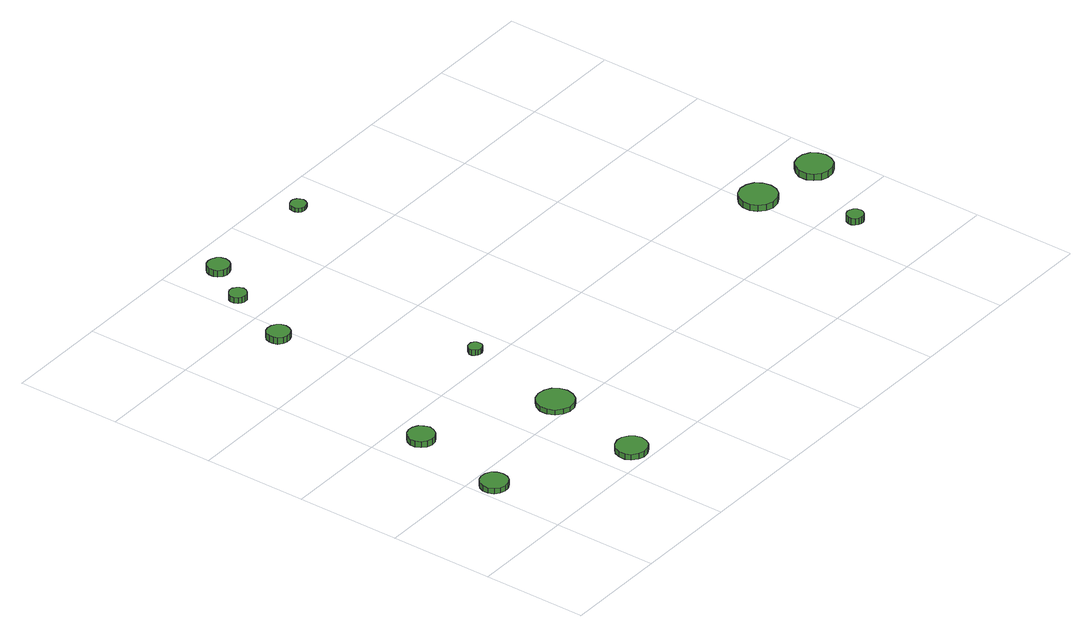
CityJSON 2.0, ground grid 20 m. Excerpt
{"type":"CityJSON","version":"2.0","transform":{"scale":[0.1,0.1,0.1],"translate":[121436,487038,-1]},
"CityObjects":{
"tree1":{"type":"SolitaryVegetationObject","attributes":{"function":"something"},"geometry":[{"type":"MultiSurface","lod":"1","boundaries":[[[0,1,2,3,4,5,6,7,8,9,10,11,12,13,14]],[[15,16,17,18,19,20,21,22,23,24,25,26,27,28,29]],[[0,29,28,1]],[[1,28,27,2]],[[2,27,26,3]],[[3,26,25,4]],[[4,25,24,5]],[[5,24,23,6]],[[6,23,22,7]],[[7,22,21,8]],[[8,21,20,9]],[[9,20,19,10]],[[10,19,18,11]],[[11,18,17,12]],[[12,17,16,13]],[[13,16,15,14]],[[14,15,29,0]]]}]},
"tree2":{"type":"SolitaryVegetationObject","attributes":{"function":"something"},"geometry":[{"type":"MultiSurface","lod":"1","boundaries":[[[30,31,32,33,34,35,36,37,38,39,40,41,42,43,44]],[[45,46,47,48,49,50,51,52,53,54,55,56,57,58,59]],[[30,59,58,31]],[[31,58,57,32]],[[32,57,56,33]],[[33,56,55,34]],[[34,55,54,35]],[[35,54,53,36]],[[36,53,52,37]],[[37,52,51,38]],[[38,51,50,39]],[[39,50,49,40]],[[40,49,48,41]],[[41,48,47,42]],[[42,47,46,43]],[[43,46,45,44]],[[44,45,59,30]]]}]},
"tree3":{"type":"SolitaryVegetationObject","attributes":{"function":"something"},"geometry":[{"type":"MultiSurface","lod":"1","boundaries":[[[60,61,62,63,64,65,66,67,68,69,70,71,72,73,74]],[[75,76,77,78,79,80,81,82,83,84,85,86,87,88,89]],[[60,89,88,61]],[[61,88,87,62]],[[62,87,86,63]],[[63,86,85,64]],[[64,85,84,65]],[[65,84,83,66]],[[66,83,82,67]],[[67,82,81,68]],[[68,81,80,69]],[[69,80,79,70]],[[70,79,78,71]],[[71,78,77,72]],[[72,77,76,73]],[[73,76,75,74]],[[74,75,89,60]]]}]},
"tree4":{"type":"SolitaryVegetationObject","attributes":{"function":"something"},"geometry":[{"type":"MultiSurface","lod":"1","boundaries":[[[90,91,92,93,94,95,96,97,98,99,100,101,102,103,104]],[[105,106,107,108,109,110,111,112,113,114,115,116,117,118,119]],[[90,119,118,91]],[[91,118,117,92]],[[92,117,116,93]],[[93,116,115,94]],[[94,115,114,95]],[[95,114,113,96]],[[96,113,112,97]],[[97,112,111,98]],[[98,111,110,99]],[[99,110,109,100]],[[100,109,108,101]],[[101,108,107,102]],[[102,107,106,103]],[[103,106,105,104]],[[104,105,119,90]]]}]},
"tree5":{"type":"SolitaryVegetationObject","attributes":{"function":"something"},"geometry":[{"type":"MultiSurface","lod":"1","boundaries":[[[120,121,122,123,124,125,126,127,128,129,130,131,132,133,134]],[[135,136,137,138,139,140,141,142,143,144,145,146,147,148,149]],[[120,149,148,121]],[[121,148,147,122]],[[122,147,146,123]],[[123,146,145,124]],[[124,145,144,125]],[[125,144,143,126]],[[126,143,142,127]],[[127,142,141,128]],[[128,141,140,129]],[[129,140,139,130]],[[130,139,138,131]],[[131,138,137,132]],[[132,137,136,133]],[[133,136,135,134]],[[134,135,149,120]]]}]},
"tree6":{"type":"SolitaryVegetationObject","attributes":{"function":"something"},"geometry":[{"type":"MultiSurface","lod":"1","boundaries":[[[150,151,152,153,154,155,156,157,158,159,160,161,162,163,164]],[[165,166,167,168,169,170,171,172,173,174,175,176,177,178,179]],[[150,179,178,151]],[[151,178,177,152]],[[152,177,176,153]],[[153,176,175,154]],[[154,175,174,155]],[[155,174,173,156]],[[156,173,172,157]],[[157,172,171,158]],[[158,171,170,159]],[[159,170,169,160]],[[160,169,168,161]],[[161,168,167,162]],[[162,167,166,163]],[[163,166,165,164]],[[164,165,179,150]]]}]},
"tree7":{"type":"SolitaryVegetationObject","attributes":{"function":"something"},"geometry":[{"type":"MultiSurface","lod":"1","boundaries":[[[180,181,182,183,184,185,186,187,188,189,190,191,192,193,194]],[[195,196,197,198,199,200,201,202,203,204,205,206,207,208,209]],[[180,209,208,181]],[[181,208,207,182]],[[182,207,206,183]],[[183,206,205,184]],[[184,205,204,185]],[[185,204,203,186]],[[186,203,202,187]],[[187,202,201,188]],[[188,201,200,189]],[[189,200,199,190]],[[190,199,198,191]],[[191,198,197,192]],[[192,197,196,193]],[[193,196,195,194]],[[194,195,209,180]]]}]},
"tree8":{"type":"SolitaryVegetationObject","attributes":{"function":"something"},"geometry":[{"type":"MultiSurface","lod":"1","boundaries":[[[210,211,212,213,214,215,216,217,218,219,220,221,222,223,224]],[[225,226,227,228,229,230,231,232,233,234,235,236,237,238,239]],[[210,239,238,211]],[[211,238,237,212]],[[212,237,236,213]],[[213,236,235,214]],[[214,235,234,215]],[[215,234,233,216]],[[216,233,232,217]],[[217,232,231,218]],[[218,231,230,219]],[[219,230,229,220]],[[220,229,228,221]],[[221,228,227,222]],[[222,227,226,223]],[[223,226,225,224]],[[224,225,239,210]]]}]},
"tree9":{"type":"SolitaryVegetationObject","attributes":{"function":"something"},"geometry":[{"type":"MultiSurface","lod":"1","boundaries":[[[240,241,242,243,244,245,246,247,248,249,250,251,252,253,254]],[[255,256,257,258,259,260,261,262,263,264,265,266,267,268,269]],[[240,269,268,241]],[[241,268,267,242]],[[242,267,266,243]],[[243,266,265,244]],[[244,265,264,245]],[[245,264,263,246]],[[246,263,262,247]],[[247,262,261,248]],[[248,261,260,249]],[[249,260,259,250]],[[250,259,258,251]],[[251,258,257,252]],[[252,257,256,253]],[[253,256,255,254]],[[254,255,269,240]]]}]},
"tree10":{"type":"SolitaryVegetationObject","attributes":{"function":"something"},"geometry":[{"type":"MultiSurface","lod":"1","boundaries":[[[270,271,272,273,274,275,276,277,278,279,280,281,282,283,284]],[[285,286,287,288,289,290,291,292,293,294,295,296,297,298,299]],[[270,299,298,271]],[[271,298,297,272]],[[272,297,296,273]],[[273,296,295,274]],[[274,295,294,275]],[[275,294,293,276]],[[276,293,292,277]],[[277,292,291,278]],[[278,291,290,279]],[[279,290,289,280]],[[280,289,288,281]],[[281,288,287,282]],[[282,287,286,283]],[[283,286,285,284]],[[284,285,299,270]]]}]},
"tree11":{"type":"SolitaryVegetationObject","attributes":{"function":"something"},"geometry":[{"type":"MultiSurface","lod":"1","boundaries":[[[300,301,302,303,304,305,306,307,308,309,310,311,312,313,314]],[[315,316,317,318,319,320,321,322,323,324,325,326,327,328,329]],[[300,329,328,301]],[[301,328,327,302]],[[302,327,326,303]],[[303,326,325,304]],[[304,325,324,305]],[[305,324,323,306]],[[306,323,322,307]],[[307,322,321,308]],[[308,321,320,309]],[[309,320,319,310]],[[310,319,318,311]],[[311,318,317,312]],[[312,317,316,313]],[[313,316,315,314]],[[314,315,329,300]]]}]},
"tree12":{"type":"SolitaryVegetationObject","attributes":{"function":"something"},"geometry":[{"type":"MultiSurface","lod":"1","boundaries":[[[330,331,332,333,334,335,336,337,338,339,340,341,342,343,344]],[[345,346,347,348,349,350,351,352,353,354,355,356,357,358,359]],[[330,359,358,331]],[[331,358,357,332]],[[332,357,356,333]],[[333,356,355,334]],[[334,355,354,335]],[[335,354,353,336]],[[336,353,352,337]],[[337,352,351,338]],[[338,351,350,339]],[[339,350,349,340]],[[340,349,348,341]],[[341,348,347,342]],[[342,347,346,343]],[[343,346,345,344]],[[344,345,359,330]]]}]}
},
"vertices":[
[59,162,17],[57,172,17],[51,181,17],[41,186,17],[31,187,17],[21,184,17],[13,177,17],[8,167,17],[8,156,17],[13,146,17],[21,139,17],[31,136,17],[41,137,17],[51,142,17],[57,151,17],[57,151,6],[51,142,6],[41,137,6],[31,136,6],[21,139,6],[13,146,6],[8,156,6],[8,167,6],[13,177,6],[21,184,6],[31,187,6],[41,186,6],[51,181,6],[57,172,6],[59,162,6],
[98,347,18],[95,357,18],[89,366,18],[80,371,18],[70,372,18],[60,369,18],[52,362,18],[47,352,18],[47,342,18],[52,332,18],[60,325,18],[70,322,18],[80,323,18],[89,328,18],[95,337,18],[95,337,6],[89,328,6],[80,323,6],[70,322,6],[60,325,6],[52,332,6],[47,342,6],[47,352,6],[52,362,6],[60,369,6],[70,372,6],[80,371,6],[89,366,6],[95,357,6],[98,347,6],
[292,38,17],[289,50,17],[282,59,17],[271,66,17],[259,67,17],[248,63,17],[238,55,17],[233,44,17],[233,31,17],[238,20,17],[248,12,17],[259,8,17],[271,10,17],[282,16,17],[289,26,17],[289,26,6],[282,16,6],[271,10,6],[259,8,6],[248,12,6],[238,20,6],[233,31,6],[233,44,6],[238,55,6],[248,63,6],[259,67,6],[271,66,6],[282,59,6],[289,50,6],[292,38,6],
[333,229,16],[330,243,16],[322,254,16],[310,261,16],[295,263,16],[282,259,16],[271,249,16],[265,236,16],[265,222,16],[271,208,16],[282,199,16],[295,194,16],[310,196,16],[322,203,16],[330,215,16],[330,215,6],[322,203,6],[310,196,6],[295,194,6],[282,199,6],[271,208,6],[265,222,6],[265,236,6],[271,249,6],[282,259,6],[295,263,6],[310,261,6],[322,254,6],[330,243,6],[333,229,6],
[196,730,22],[194,739,22],[189,746,22],[181,750,22],[172,751,22],[164,749,22],[157,743,22],[154,735,22],[154,726,22],[157,718,22],[164,712,22],[172,709,22],[181,710,22],[189,714,22],[194,722,22],[194,722,9],[189,714,9],[181,710,9],[172,709,9],[164,712,9],[157,718,9],[154,726,9],[154,735,9],[157,743,9],[164,749,9],[172,751,9],[181,750,9],[189,746,9],[194,739,9],[196,730,9],
[359,436,17],[358,442,17],[355,446,17],[350,449,17],[345,449,17],[340,448,17],[336,444,17],[333,439,17],[333,434,17],[336,429,17],[340,425,17],[345,424,17],[350,424,17],[355,427,17],[358,431,17],[358,431,6],[355,427,6],[350,424,6],[345,424,6],[340,425,6],[336,429,6],[333,434,6],[333,439,6],[336,444,6],[340,448,6],[345,449,6],[350,449,6],[355,446,6],[358,442,6],[359,436,6],
[250,861,18],[248,868,18],[244,873,18],[238,877,18],[231,878,18],[225,875,18],[220,871,18],[217,865,18],[217,858,18],[220,851,18],[225,847,18],[231,845,18],[238,845,18],[244,849,18],[248,854,18],[248,854,6],[244,849,6],[238,845,6],[231,845,6],[225,847,6],[220,851,6],[217,858,6],[217,865,6],[220,871,6],[225,875,6],[231,878,6],[238,877,6],[244,873,6],[248,868,6],[250,861,6],
[303,940,19],[301,948,19],[296,955,19],[288,959,19],[280,960,19],[272,958,19],[265,952,19],[262,944,19],[262,936,19],[265,928,19],[272,922,19],[280,919,19],[288,920,19],[296,924,19],[301,931,19],[301,931,6],[296,924,6],[288,920,6],[280,919,6],[272,922,6],[265,928,6],[262,936,6],[262,944,6],[265,952,6],[272,958,6],[280,960,6],[288,959,6],[296,955,6],[301,948,6],[303,940,6],
[536,947,14],[534,953,14],[531,958,14],[525,962,14],[519,962,14],[513,960,14],[508,956,14],[506,950,14],[506,944,14],[508,938,14],[513,934,14],[519,932,14],[525,933,14],[531,936,14],[534,941,14],[534,941,6],[531,936,6],[525,933,6],[519,932,6],[513,934,6],[508,938,6],[506,944,6],[506,950,6],[508,956,6],[513,960,6],[519,962,6],[525,962,6],[531,958,6],[534,953,6],[536,947,6],
[1070,152,26],[1069,159,26],[1065,164,26],[1059,167,26],[1053,168,26],[1047,166,26],[1042,162,26],[1039,156,26],[1039,149,26],[1042,143,26],[1047,139,26],[1053,137,26],[1059,137,26],[1065,141,26],[1069,146,26],[1069,146,13],[1065,141,13],[1059,137,13],[1053,137,13],[1047,139,13],[1042,143,13],[1039,149,13],[1039,156,13],[1042,162,13],[1047,166,13],[1053,168,13],[1059,167,13],[1065,164,13],[1069,159,13],[1070,152,13],
[1047,328,19],[1044,343,19],[1036,355,19],[1023,362,19],[1008,364,19],[994,359,19],[983,349,19],[977,336,19],[977,321,19],[983,308,19],[994,298,19],[1008,293,19],[1023,295,19],[1036,302,19],[1044,314,19],[1044,314,7],[1036,302,7],[1023,295,7],[1008,293,7],[994,298,7],[983,308,7],[977,321,7],[977,336,7],[983,349,7],[994,359,7],[1008,364,7],[1023,362,7],[1036,355,7],[1044,343,7],[1047,328,7],
[1178,308,20],[1175,321,20],[1167,333,20],[1154,340,20],[1140,341,20],[1127,337,20],[1117,327,20],[1111,315,20],[1111,300,20],[1117,288,20],[1127,278,20],[1140,274,20],[1154,275,20],[1167,282,20],[1175,294,20],[1175,294,7],[1167,282,7],[1154,275,7],[1140,274,7],[1127,278,7],[1117,288,7],[1111,300,7],[1111,315,7],[1117,327,7],[1127,337,7],[1140,341,7],[1154,340,7],[1167,333,7],[1175,321,7],[1178,308,7]
]}
